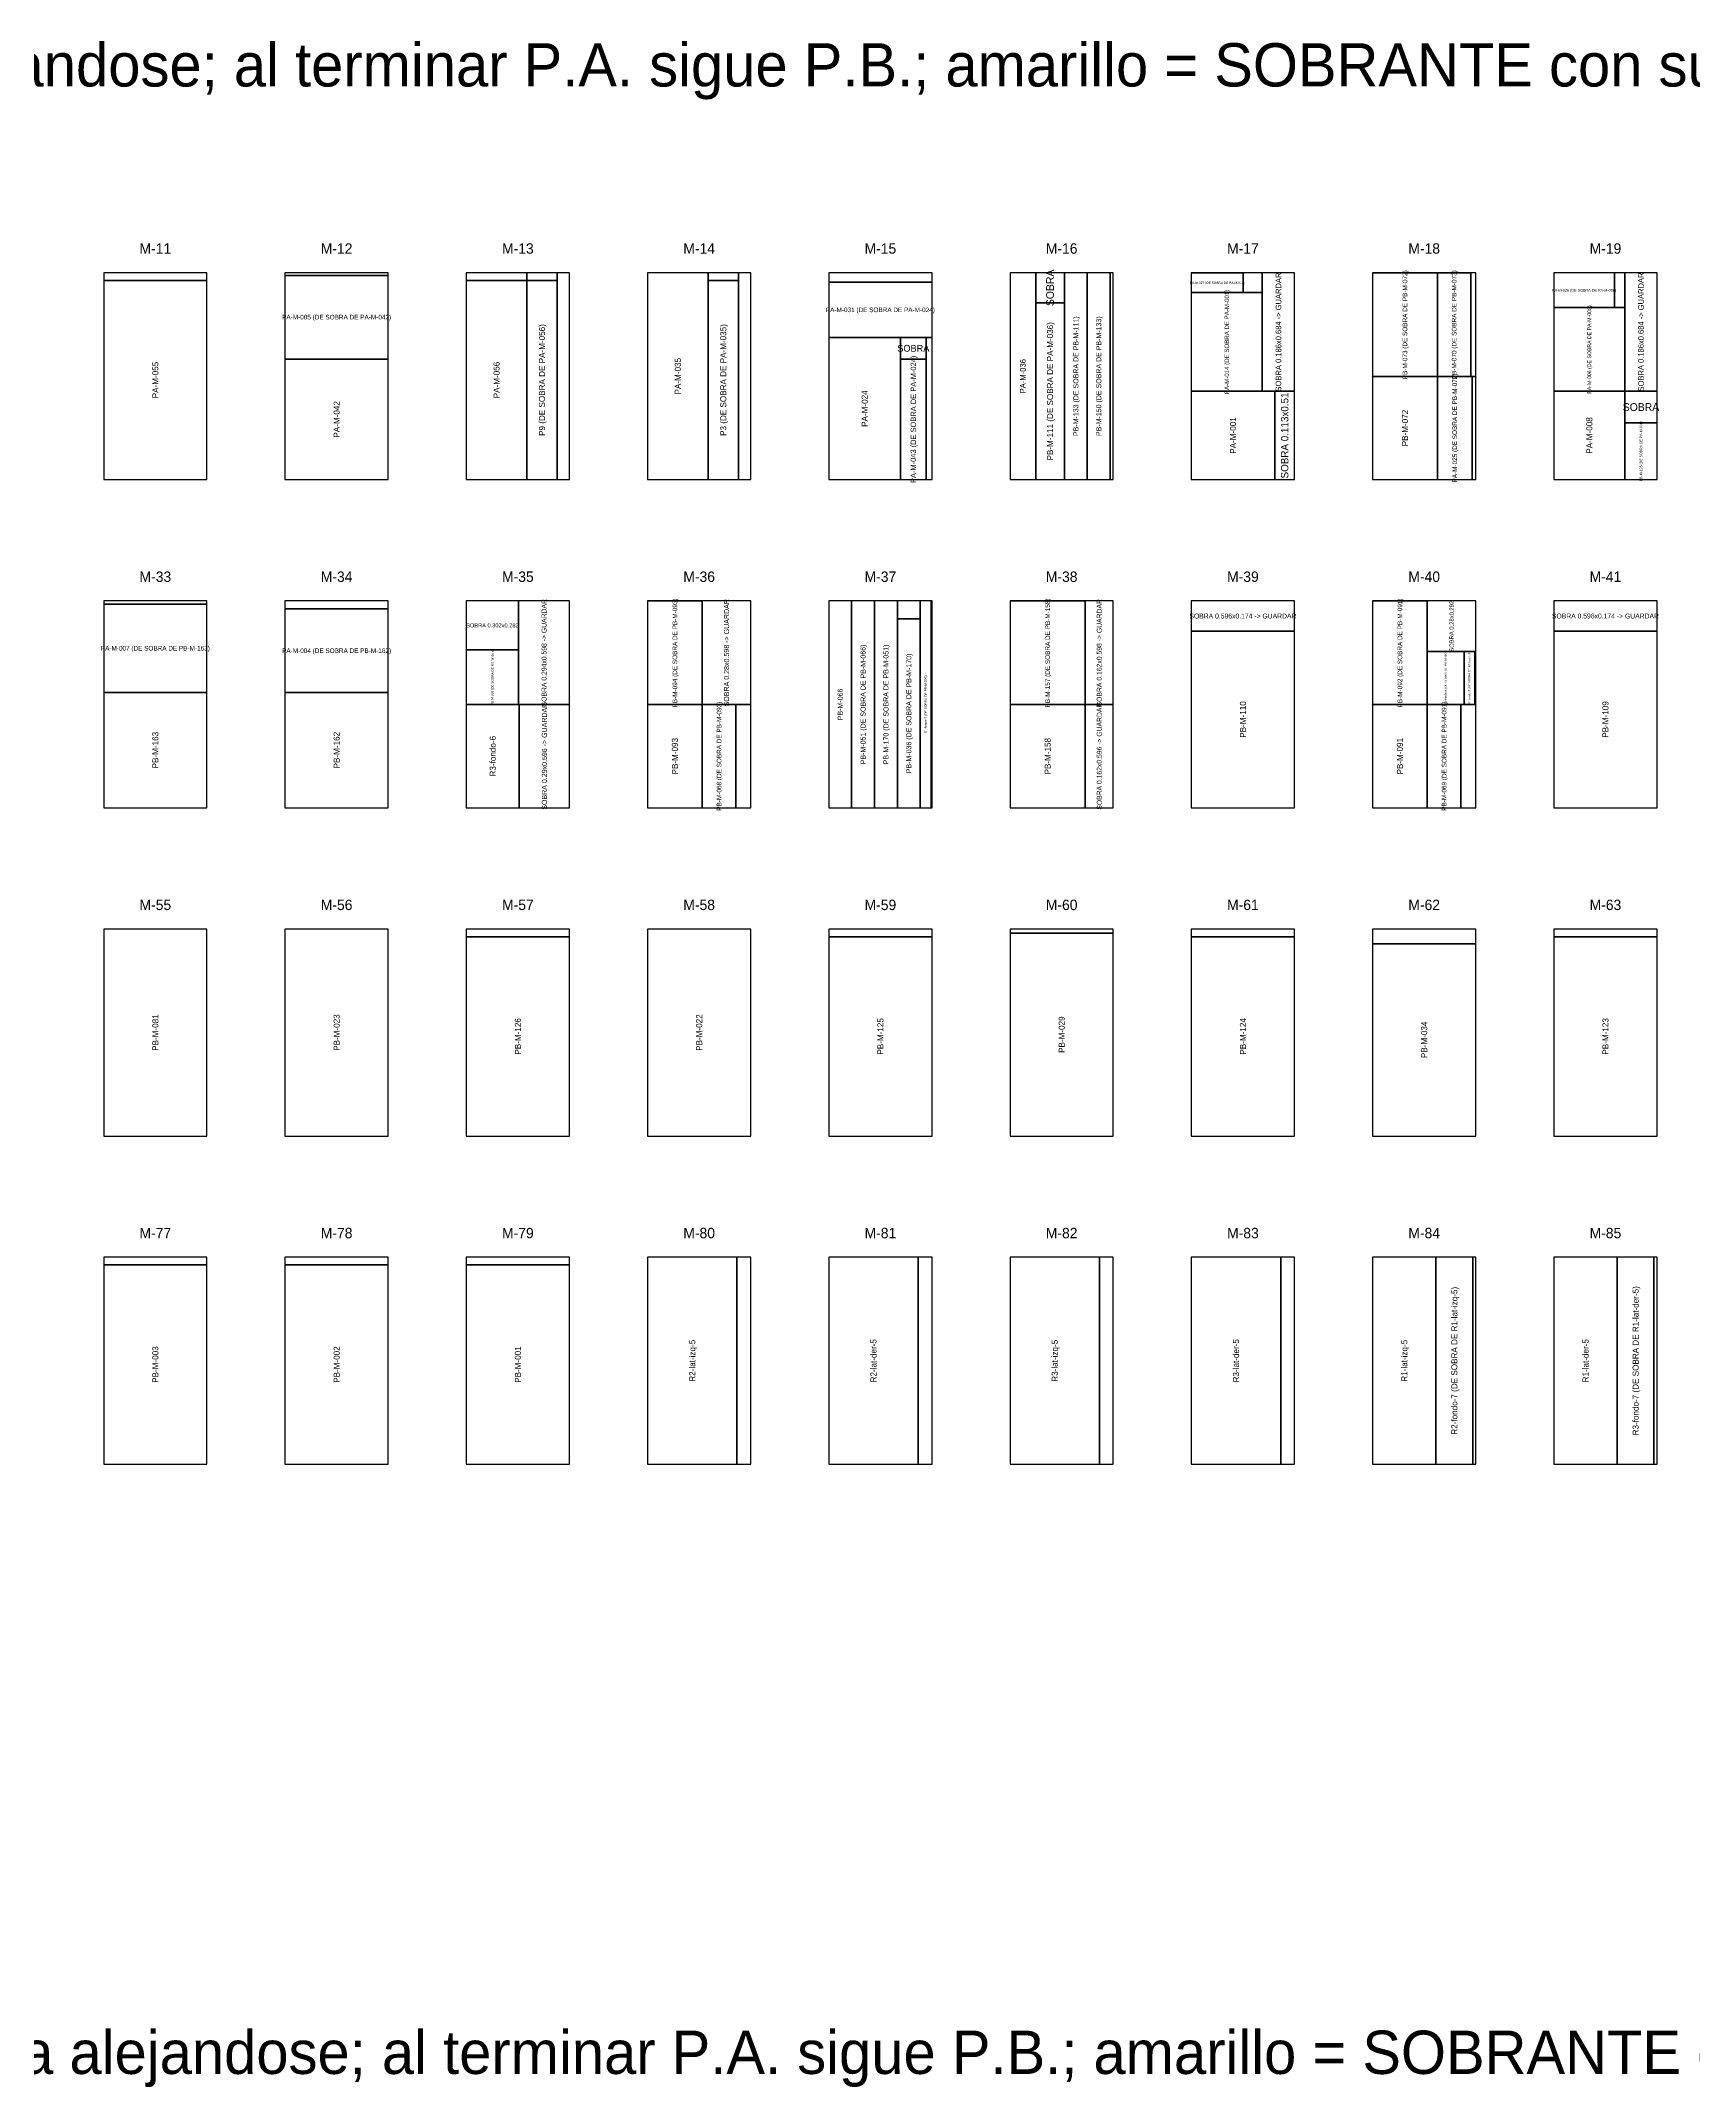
# Model space of a CAD drawing. Header units: metres. Extents: x 261.3 to 349, y -132.1 to -56.9.
# Drawn here: x 282.57 to 292.1, y -85.24 to -73.43 of the extents above; entities that cross this region are included whole.
import ezdxf
from ezdxf.enums import TextEntityAlignment as Align

# ---------------------------------------------------------------- set-up
doc = ezdxf.new("R2010")
doc.units = ezdxf.units.M
for name, color, linetype in [('PLAN-CORTE-DESPERDICIO', 1, 'Continuous'), ('PLAN-CORTE-PIEZAS-A-ABRIR', 7, 'Continuous'), ('PLAN-CORTE-RECORTES', 3, 'Continuous'), ('PLAN-CORTE-SOBRANTES', 2, 'Continuous'), ('PLAN-CORTE-TEXTOS', 5, 'Continuous')]:
    doc.layers.add(name, color=color, linetype=linetype)

msp = doc.modelspace()

# ---------------------------------------------------------------- linework, layer by layer
at = {"layer": 'PLAN-CORTE-DESPERDICIO'}
for points in [[(282.931, -74.815), (283.527, -74.815), (283.527, -74.771), (282.931, -74.771)], [(283.977, -74.786), (284.573, -74.786), (284.573, -74.771), (283.977, -74.771)], [(285.023, -74.815), (285.373, -74.815), (285.373, -74.771), (285.023, -74.771)], [(285.373, -74.815), (285.548, -74.815), (285.548, -74.771), (285.373, -74.771)], [(285.548, -75.965), (285.619, -75.965), (285.619, -74.771), (285.548, -74.771)], [(286.419, -74.815), (286.594, -74.815), (286.594, -74.771), (286.419, -74.771)], [(286.594, -75.965), (286.665, -75.965), (286.665, -74.771), (286.594, -74.771)], [(287.115, -74.826), (287.711, -74.826), (287.711, -74.771), (287.115, -74.771)], [(288.739, -75.965), (288.757, -75.965), (288.757, -74.771), (288.739, -74.771)], [(290.821, -75.369), (290.849, -75.369), (290.849, -74.771), (290.821, -74.771)], [(291.649, -74.972), (291.709, -74.972), (291.709, -74.771), (291.649, -74.771)], [(287.677, -75.965), (287.711, -75.965), (287.711, -75.144), (287.677, -75.144)], [(290.827, -75.965), (290.849, -75.965), (290.849, -75.369), (290.827, -75.369)], [(282.931, -76.683), (283.527, -76.683), (283.527, -76.665), (282.931, -76.665)], [(283.977, -76.71), (284.573, -76.71), (284.573, -76.665), (283.977, -76.665)], [(286.579, -77.859), (286.665, -77.859), (286.665, -77.263), (286.579, -77.263)], [(290.763, -77.859), (290.849, -77.859), (290.849, -77.263), (290.763, -77.263)], [(285.023, -78.603), (285.619, -78.603), (285.619, -78.559), (285.023, -78.559)], [(287.115, -78.603), (287.711, -78.603), (287.711, -78.559), (287.115, -78.559)], [(288.161, -78.583), (288.757, -78.583), (288.757, -78.559), (288.161, -78.559)], [(289.207, -78.603), (289.803, -78.603), (289.803, -78.559), (289.207, -78.559)], [(290.253, -78.643), (290.849, -78.643), (290.849, -78.559), (290.253, -78.559)], [(291.299, -78.603), (291.895, -78.603), (291.895, -78.559), (291.299, -78.559)], [(282.931, -80.497), (283.527, -80.497), (283.527, -80.453), (282.931, -80.453)], [(283.977, -80.497), (284.573, -80.497), (284.573, -80.453), (283.977, -80.453)], [(285.023, -80.497), (285.619, -80.497), (285.619, -80.453), (285.023, -80.453)], [(286.585, -81.647), (286.665, -81.647), (286.665, -80.453), (286.585, -80.453)], [(287.631, -81.647), (287.711, -81.647), (287.711, -80.453), (287.631, -80.453)], [(288.677, -81.647), (288.757, -81.647), (288.757, -80.453), (288.677, -80.453)], [(289.723, -81.647), (289.803, -81.647), (289.803, -80.453), (289.723, -80.453)], [(290.831, -81.647), (290.849, -81.647), (290.849, -80.453), (290.831, -80.453)], [(291.877, -81.647), (291.895, -81.647), (291.895, -80.453), (291.877, -80.453)]]:
    msp.add_lwpolyline(points, close=True, dxfattribs=at)
at = {"layer": 'PLAN-CORTE-PIEZAS-A-ABRIR'}
for points in [[(282.931, -75.965), (283.527, -75.965), (283.527, -74.771), (282.931, -74.771)], [(283.977, -75.965), (284.573, -75.965), (284.573, -74.771), (283.977, -74.771)], [(285.023, -75.965), (285.619, -75.965), (285.619, -74.771), (285.023, -74.771)], [(286.069, -75.965), (286.665, -75.965), (286.665, -74.771), (286.069, -74.771)], [(287.115, -75.965), (287.711, -75.965), (287.711, -74.771), (287.115, -74.771)], [(288.161, -75.965), (288.757, -75.965), (288.757, -74.771), (288.161, -74.771)], [(289.207, -75.965), (289.803, -75.965), (289.803, -74.771), (289.207, -74.771)], [(290.253, -75.965), (290.849, -75.965), (290.849, -74.771), (290.253, -74.771)], [(291.299, -75.965), (291.895, -75.965), (291.895, -74.771), (291.299, -74.771)], [(282.931, -77.859), (283.527, -77.859), (283.527, -76.665), (282.931, -76.665)], [(283.977, -77.859), (284.573, -77.859), (284.573, -76.665), (283.977, -76.665)], [(285.023, -77.859), (285.619, -77.859), (285.619, -76.665), (285.023, -76.665)], [(286.069, -77.859), (286.665, -77.859), (286.665, -76.665), (286.069, -76.665)], [(287.115, -77.859), (287.711, -77.859), (287.711, -76.665), (287.115, -76.665)], [(288.161, -77.859), (288.757, -77.859), (288.757, -76.665), (288.161, -76.665)], [(289.207, -77.859), (289.803, -77.859), (289.803, -76.665), (289.207, -76.665)], [(290.253, -77.859), (290.849, -77.859), (290.849, -76.665), (290.253, -76.665)], [(291.299, -77.859), (291.895, -77.859), (291.895, -76.665), (291.299, -76.665)], [(282.931, -79.753), (283.527, -79.753), (283.527, -78.559), (282.931, -78.559)], [(283.977, -79.753), (284.573, -79.753), (284.573, -78.559), (283.977, -78.559)], [(285.023, -79.753), (285.619, -79.753), (285.619, -78.559), (285.023, -78.559)], [(286.069, -79.753), (286.665, -79.753), (286.665, -78.559), (286.069, -78.559)], [(287.115, -79.753), (287.711, -79.753), (287.711, -78.559), (287.115, -78.559)], [(288.161, -79.753), (288.757, -79.753), (288.757, -78.559), (288.161, -78.559)], [(289.207, -79.753), (289.803, -79.753), (289.803, -78.559), (289.207, -78.559)], [(290.253, -79.753), (290.849, -79.753), (290.849, -78.559), (290.253, -78.559)], [(291.299, -79.753), (291.895, -79.753), (291.895, -78.559), (291.299, -78.559)], [(282.931, -81.647), (283.527, -81.647), (283.527, -80.453), (282.931, -80.453)], [(283.977, -81.647), (284.573, -81.647), (284.573, -80.453), (283.977, -80.453)], [(285.023, -81.647), (285.619, -81.647), (285.619, -80.453), (285.023, -80.453)], [(286.069, -81.647), (286.665, -81.647), (286.665, -80.453), (286.069, -80.453)], [(287.115, -81.647), (287.711, -81.647), (287.711, -80.453), (287.115, -80.453)], [(288.161, -81.647), (288.757, -81.647), (288.757, -80.453), (288.161, -80.453)], [(289.207, -81.647), (289.803, -81.647), (289.803, -80.453), (289.207, -80.453)], [(290.253, -81.647), (290.849, -81.647), (290.849, -80.453), (290.253, -80.453)], [(291.299, -81.647), (291.895, -81.647), (291.895, -80.453), (291.299, -80.453)]]:
    msp.add_lwpolyline(points, close=True, dxfattribs=at)
at = {"layer": 'PLAN-CORTE-RECORTES'}
for points in [[(282.931, -75.965), (283.527, -75.965), (283.527, -74.815), (282.931, -74.815)], [(283.977, -75.269), (284.573, -75.269), (284.573, -74.786), (283.977, -74.786)], [(285.023, -75.965), (285.373, -75.965), (285.373, -74.815), (285.023, -74.815)], [(285.373, -75.965), (285.548, -75.965), (285.548, -74.815), (285.373, -74.815)], [(286.069, -75.965), (286.419, -75.965), (286.419, -74.771), (286.069, -74.771)], [(286.419, -75.965), (286.594, -75.965), (286.594, -74.815), (286.419, -74.815)], [(287.115, -75.144), (287.711, -75.144), (287.711, -74.826), (287.115, -74.826)], [(288.161, -75.965), (288.309, -75.965), (288.309, -74.771), (288.161, -74.771)], [(288.475, -75.965), (288.607, -75.965), (288.607, -74.771), (288.475, -74.771)], [(288.607, -75.965), (288.739, -75.965), (288.739, -74.771), (288.607, -74.771)], [(289.207, -74.885), (289.507, -74.885), (289.507, -74.773), (289.207, -74.773)], [(290.253, -75.369), (290.627, -75.369), (290.627, -74.773), (290.253, -74.773)], [(290.627, -75.369), (290.821, -75.369), (290.821, -74.773), (290.627, -74.773)], [(291.299, -74.972), (291.649, -74.972), (291.649, -74.772), (291.299, -74.772)], [(288.309, -75.965), (288.475, -75.965), (288.475, -74.945), (288.309, -74.945)], [(289.207, -75.455), (289.617, -75.455), (289.617, -74.885), (289.207, -74.885)], [(291.299, -75.455), (291.709, -75.455), (291.709, -74.972), (291.299, -74.972)], [(287.115, -75.965), (287.529, -75.965), (287.529, -75.144), (287.115, -75.144)], [(283.977, -75.965), (284.573, -75.965), (284.573, -75.269), (283.977, -75.269)], [(287.529, -75.965), (287.677, -75.965), (287.677, -75.269), (287.529, -75.269)], [(289.207, -75.965), (289.69, -75.965), (289.69, -75.455), (289.207, -75.455)], [(290.253, -75.965), (290.627, -75.965), (290.627, -75.369), (290.253, -75.369)], [(290.627, -75.965), (290.827, -75.965), (290.827, -75.369), (290.627, -75.369)], [(291.299, -75.965), (291.709, -75.965), (291.709, -75.455), (291.299, -75.455)], [(291.709, -75.965), (291.895, -75.965), (291.895, -75.637), (291.709, -75.637)], [(282.931, -77.193), (283.527, -77.193), (283.527, -76.683), (282.931, -76.683)], [(283.977, -77.193), (284.573, -77.193), (284.573, -76.71), (283.977, -76.71)], [(286.069, -77.263), (286.385, -77.263), (286.385, -76.667), (286.069, -76.667)], [(287.115, -77.859), (287.247, -77.859), (287.247, -76.665), (287.115, -76.665)], [(287.247, -77.859), (287.379, -77.859), (287.379, -76.665), (287.247, -76.665)], [(287.379, -77.859), (287.511, -77.859), (287.511, -76.665), (287.379, -76.665)], [(287.643, -77.859), (287.705, -77.859), (287.705, -76.665), (287.643, -76.665)], [(288.161, -77.263), (288.595, -77.263), (288.595, -76.667), (288.161, -76.667)], [(290.253, -77.263), (290.569, -77.263), (290.569, -76.667), (290.253, -76.667)], [(287.511, -77.859), (287.643, -77.859), (287.643, -76.768), (287.511, -76.768)], [(289.207, -77.859), (289.803, -77.859), (289.803, -76.839), (289.207, -76.839)], [(291.299, -77.859), (291.895, -77.859), (291.895, -76.839), (291.299, -76.839)], [(285.023, -77.263), (285.325, -77.263), (285.325, -76.947), (285.023, -76.947)], [(290.569, -77.263), (290.781, -77.263), (290.781, -76.957), (290.569, -76.957)], [(290.781, -77.263), (290.843, -77.263), (290.843, -76.957), (290.781, -76.957)], [(282.931, -77.859), (283.527, -77.859), (283.527, -77.193), (282.931, -77.193)], [(283.977, -77.859), (284.573, -77.859), (284.573, -77.193), (283.977, -77.193)], [(285.023, -77.859), (285.329, -77.859), (285.329, -77.263), (285.023, -77.263)], [(286.069, -77.859), (286.385, -77.859), (286.385, -77.263), (286.069, -77.263)], [(286.385, -77.859), (286.579, -77.859), (286.579, -77.263), (286.385, -77.263)], [(288.161, -77.859), (288.595, -77.859), (288.595, -77.263), (288.161, -77.263)], [(290.253, -77.859), (290.569, -77.859), (290.569, -77.263), (290.253, -77.263)], [(290.569, -77.859), (290.763, -77.859), (290.763, -77.263), (290.569, -77.263)], [(282.931, -79.753), (283.527, -79.753), (283.527, -78.559), (282.931, -78.559)], [(283.977, -79.753), (284.573, -79.753), (284.573, -78.559), (283.977, -78.559)], [(285.023, -79.753), (285.619, -79.753), (285.619, -78.603), (285.023, -78.603)], [(286.069, -79.753), (286.665, -79.753), (286.665, -78.559), (286.069, -78.559)], [(287.115, -79.753), (287.711, -79.753), (287.711, -78.603), (287.115, -78.603)], [(288.161, -79.753), (288.757, -79.753), (288.757, -78.583), (288.161, -78.583)], [(289.207, -79.753), (289.803, -79.753), (289.803, -78.603), (289.207, -78.603)], [(290.253, -79.753), (290.849, -79.753), (290.849, -78.643), (290.253, -78.643)], [(291.299, -79.753), (291.895, -79.753), (291.895, -78.603), (291.299, -78.603)], [(282.931, -81.647), (283.527, -81.647), (283.527, -80.497), (282.931, -80.497)], [(283.977, -81.647), (284.573, -81.647), (284.573, -80.497), (283.977, -80.497)], [(285.023, -81.647), (285.619, -81.647), (285.619, -80.497), (285.023, -80.497)], [(286.069, -81.647), (286.585, -81.647), (286.585, -80.453), (286.069, -80.453)], [(287.115, -81.647), (287.631, -81.647), (287.631, -80.453), (287.115, -80.453)], [(288.161, -81.647), (288.677, -81.647), (288.677, -80.453), (288.161, -80.453)], [(289.207, -81.647), (289.723, -81.647), (289.723, -80.453), (289.207, -80.453)], [(290.253, -81.647), (290.619, -81.647), (290.619, -80.453), (290.253, -80.453)], [(290.619, -81.647), (290.831, -81.647), (290.831, -80.453), (290.619, -80.453)], [(291.299, -81.647), (291.665, -81.647), (291.665, -80.453), (291.299, -80.453)], [(291.665, -81.647), (291.877, -81.647), (291.877, -80.453), (291.665, -80.453)]]:
    msp.add_lwpolyline(points, close=True, dxfattribs=at)
at = {"layer": 'PLAN-CORTE-SOBRANTES'}
for points in [[(288.309, -74.945), (288.475, -74.945), (288.475, -74.771), (288.309, -74.771)], [(289.507, -74.885), (289.617, -74.885), (289.617, -74.771), (289.507, -74.771)], [(289.617, -75.455), (289.803, -75.455), (289.803, -74.771), (289.617, -74.771)], [(291.709, -75.455), (291.895, -75.455), (291.895, -74.771), (291.709, -74.771)], [(287.529, -75.269), (287.677, -75.269), (287.677, -75.144), (287.529, -75.144)], [(289.69, -75.965), (289.803, -75.965), (289.803, -75.455), (289.69, -75.455)], [(291.709, -75.637), (291.895, -75.637), (291.895, -75.455), (291.709, -75.455)], [(285.023, -76.947), (285.325, -76.947), (285.325, -76.665), (285.023, -76.665)], [(285.325, -77.263), (285.619, -77.263), (285.619, -76.665), (285.325, -76.665)], [(286.385, -77.263), (286.665, -77.263), (286.665, -76.665), (286.385, -76.665)], [(287.511, -76.768), (287.643, -76.768), (287.643, -76.665), (287.511, -76.665)], [(288.595, -77.263), (288.757, -77.263), (288.757, -76.665), (288.595, -76.665)], [(289.207, -76.839), (289.803, -76.839), (289.803, -76.665), (289.207, -76.665)], [(290.569, -76.957), (290.849, -76.957), (290.849, -76.665), (290.569, -76.665)], [(291.299, -76.839), (291.895, -76.839), (291.895, -76.665), (291.299, -76.665)], [(285.329, -77.859), (285.619, -77.859), (285.619, -77.263), (285.329, -77.263)], [(288.595, -77.859), (288.757, -77.859), (288.757, -77.263), (288.595, -77.263)]]:
    msp.add_lwpolyline(points, close=True, dxfattribs=at)

# ---------------------------------------------------------------- texts
at = {"layer": 'PLAN-CORTE-TEXTOS'}
for s, height, p in [('PLAN DE CORTE - MORET  (97 piezas a abrir EN ORDEN: M-01 = primer corte, PLANTA ALTA junto a la ESCALERA, y se avanza alejandose; al terminar P.A. sigue P.B.; amarillo = SOBRANTE con su medida -> GUARDAR EN RESERVA; rojo = desperdicio)', 0.25, (281.471, -73.571)), ('M-11', 0.06, (283.229, -74.631)), ('M-12', 0.06, (284.275, -74.631)), ('M-13', 0.06, (285.321, -74.631)), ('M-14', 0.06, (286.367, -74.631)), ('M-15', 0.06, (287.413, -74.631)), ('M-16', 0.06, (288.459, -74.631)), ('M-17', 0.06, (289.505, -74.631)), ('M-18', 0.06, (290.551, -74.631)), ('M-19', 0.06, (291.597, -74.631)), ('PA-M-027 (DE SOBRA DE PA-M-014)', 0.01344, (289.357, -74.829)), ('PA-M-026 (DE SOBRA DE PA-M-006)', 0.01567, (291.474, -74.872)), ('PA-M-031 (DE SOBRA DE PA-M-024)', 0.0267, (287.413, -74.985)), ('PA-M-005 (DE SOBRA DE PA-M-042)', 0.0267, (284.275, -75.027)), ('SOBRA', 0.0395, (287.603, -75.207)), ('SOBRA', 0.045, (291.802, -75.546)), ('M-33', 0.06, (283.229, -76.525)), ('M-34', 0.06, (284.275, -76.525)), ('M-35', 0.06, (285.321, -76.525)), ('M-36', 0.06, (286.367, -76.525)), ('M-37', 0.06, (287.413, -76.525)), ('M-38', 0.06, (288.459, -76.525)), ('M-39', 0.06, (289.505, -76.525)), ('M-40', 0.06, (290.551, -76.525)), ('M-41', 0.06, (291.597, -76.525)), ('SOBRA 0.596x0.174 -> GUARDAR', 0.02838, (289.505, -76.752)), ('SOBRA 0.596x0.174 -> GUARDAR', 0.02838, (291.597, -76.752)), ('SOBRA 0.302x0.282', 0.02369, (285.174, -76.806)), ('PA-M-007 (DE SOBRA DE PB-M-163)', 0.0267, (283.229, -76.938)), ('PA-M-004 (DE SOBRA DE PB-M-162)', 0.0267, (284.275, -76.952)), ('M-55', 0.06, (283.229, -78.419)), ('M-56', 0.06, (284.275, -78.419)), ('M-57', 0.06, (285.321, -78.419)), ('M-58', 0.06, (286.367, -78.419)), ('M-59', 0.06, (287.413, -78.419)), ('M-60', 0.06, (288.459, -78.419)), ('M-61', 0.06, (289.505, -78.419)), ('M-62', 0.06, (290.551, -78.419)), ('M-63', 0.06, (291.597, -78.419)), ('M-77', 0.06, (283.229, -80.313)), ('M-78', 0.06, (284.275, -80.313)), ('M-79', 0.06, (285.321, -80.313)), ('M-80', 0.06, (286.367, -80.313)), ('M-81', 0.06, (287.413, -80.313)), ('M-82', 0.06, (288.459, -80.313)), ('M-83', 0.06, (289.505, -80.313)), ('M-84', 0.06, (290.551, -80.313)), ('M-85', 0.06, (291.597, -80.313)), ('PLAN DE CORTE - ROYAL WALNUT  (48 piezas a abrir EN ORDEN: RW-01 = primer corte, PLANTA ALTA junto a la ESCALERA, y se avanza alejandose; al terminar P.A. sigue P.B.; amarillo = SOBRANTE con su medida -> GUARDAR EN RESERVA; rojo = desperdicio)', 0.25, (281.471, -85.041))]:
    msp.add_text(s, height=height, dxfattribs=at).set_placement(p, align=Align.MIDDLE_CENTER)
for s, height, p in [('SOBRA', 0.045, (288.392, -74.858)), ('SOBRA 0.186x0.684 -> GUARDAR', 0.03257, (289.71, -75.113)), ('PB-M-073 (DE SOBRA DE PB-M-072)', 0.0267, (290.44, -75.071)), ('PB-M-070 (DE SOBRA DE PB-M-073)', 0.0267, (290.724, -75.071)), ('SOBRA 0.186x0.684 -> GUARDAR', 0.03257, (291.802, -75.113)), ('PA-M-014 (DE SOBRA DE PA-M-001)', 0.02554, (289.412, -75.17)), ('PA-M-006 (DE SOBRA DE PA-M-008)', 0.02164, (291.504, -75.214)), ('P9 (DE SOBRA DE PA-M-056)', 0.035, (285.46, -75.39)), ('P3 (DE SOBRA DE PA-M-035)', 0.035, (286.506, -75.39)), ('PB-M-111 (DE SOBRA DE PA-M-036)', 0.035, (288.392, -75.455)), ('PB-M-133 (DE SOBRA DE PB-M-111)', 0.02933, (288.541, -75.368)), ('PB-M-150 (DE SOBRA DE PB-M-133)', 0.02933, (288.673, -75.368)), ('PA-M-055', 0.035, (283.229, -75.39)), ('PA-M-056', 0.035, (285.198, -75.39)), ('PA-M-035', 0.035, (286.244, -75.368)), ('PA-M-043 (DE SOBRA DE PA-M-024)', 0.0312, (287.603, -75.617)), ('PA-M-036', 0.0329, (288.235, -75.368)), ('PA-M-024', 0.035, (287.322, -75.555)), ('PA-M-025 (DE SOBRA DE PB-M-072)', 0.0267, (290.727, -75.667)), ('PA-M-042', 0.035, (284.275, -75.617)), ('SOBRA 0.113x0.51', 0.04251, (289.746, -75.71)), ('PB-M-072', 0.035, (290.44, -75.667)), ('PA-M-001', 0.035, (289.448, -75.71)), ('PA-M-008', 0.035, (291.504, -75.71)), ('PB-M-105 (DE SOBRA DE PA-M-008)', 0.0147, (291.802, -75.801)), ('SOBRA 0.294x0.598 -> GUARDAR', 0.02848, (285.472, -76.964)), ('PB-M-094 (DE SOBRA DE PB-M-093)', 0.0267, (286.227, -76.965)), ('SOBRA 0.28x0.598 -> GUARDAR', 0.02953, (286.525, -76.964)), ('PB-M-157 (DE SOBRA DE PB-M-158)', 0.0267, (288.378, -76.965)), ('SOBRA 0.162x0.598 -> GUARDAR', 0.02848, (288.676, -76.964)), ('PB-M-092 (DE SOBRA DE PB-M-091)', 0.0267, (290.411, -76.965)), ('SOBRA 0.28x0.292', 0.02433, (290.709, -76.811)), ('PB-M-095 (DE SOBRA DE R3-fondo-6)', 0.0133, (285.174, -77.105)), ('PB-M-051 (DE SOBRA DE PB-M-066)', 0.02933, (287.313, -77.262)), ('PB-M-170 (DE SOBRA DE PB-M-051)', 0.02933, (287.445, -77.262)), ('PB-M-036 (DE SOBRA DE PB-M-170)', 0.02933, (287.577, -77.314)), ('R3-fondo-8 (DE SOBRA DE PB-M-092)', 0.01288, (290.675, -77.11)), ('R1-fondo-8 (DE SOBRA DE R3-fondo-8)', 0.01214, (290.812, -77.11)), ('R1-fondo-7 (DE SOBRA DE PB-M-036)', 0.01378, (287.674, -77.262)), ('PB-M-066', 0.0293, (287.181, -77.262)), ('SOBRA 0.29x0.596 -> GUARDAR', 0.02943, (285.474, -77.561)), ('PB-M-068 (DE SOBRA DE PB-M-093)', 0.0267, (286.482, -77.561)), ('SOBRA 0.162x0.596 -> GUARDAR', 0.02838, (288.676, -77.561)), ('PB-M-110', 0.035, (289.505, -77.349)), ('PB-M-069 (DE SOBRA DE PB-M-091)', 0.0267, (290.666, -77.561)), ('PB-M-109', 0.035, (291.597, -77.349)), ('PB-M-163', 0.035, (283.229, -77.526)), ('PB-M-162', 0.035, (284.275, -77.526)), ('R3-fondo-6', 0.035, (285.176, -77.561)), ('PB-M-093', 0.035, (286.227, -77.561)), ('PB-M-158', 0.035, (288.378, -77.561)), ('PB-M-091', 0.035, (290.411, -77.561)), ('PB-M-081', 0.035, (283.229, -79.156)), ('PB-M-023', 0.035, (284.275, -79.156)), ('PB-M-126', 0.035, (285.321, -79.178)), ('PB-M-022', 0.035, (286.367, -79.156)), ('PB-M-125', 0.035, (287.413, -79.178)), ('PB-M-029', 0.035, (288.459, -79.168)), ('PB-M-124', 0.035, (289.505, -79.178)), ('PB-M-034', 0.035, (290.551, -79.198)), ('PB-M-123', 0.035, (291.597, -79.178)), ('R2-fondo-7 (DE SOBRA DE R1-lat-izq-5)', 0.035, (290.725, -81.05)), ('R3-fondo-7 (DE SOBRA DE R1-lat-der-5)', 0.035, (291.771, -81.05)), ('PB-M-003', 0.035, (283.229, -81.072)), ('PB-M-002', 0.035, (284.275, -81.072)), ('PB-M-001', 0.035, (285.321, -81.072)), ('R2-lat-izq-5', 0.035, (286.327, -81.05)), ('R2-lat-der-5', 0.035, (287.373, -81.05)), ('R3-lat-izq-5', 0.035, (288.419, -81.05)), ('R3-lat-der-5', 0.035, (289.465, -81.05)), ('R1-lat-izq-5', 0.035, (290.436, -81.05)), ('R1-lat-der-5', 0.035, (291.482, -81.05))]:
    msp.add_text(s, height=height, rotation=90, dxfattribs=at).set_placement(p, align=Align.MIDDLE_CENTER)

doc.saveas('drawing.dxf')
